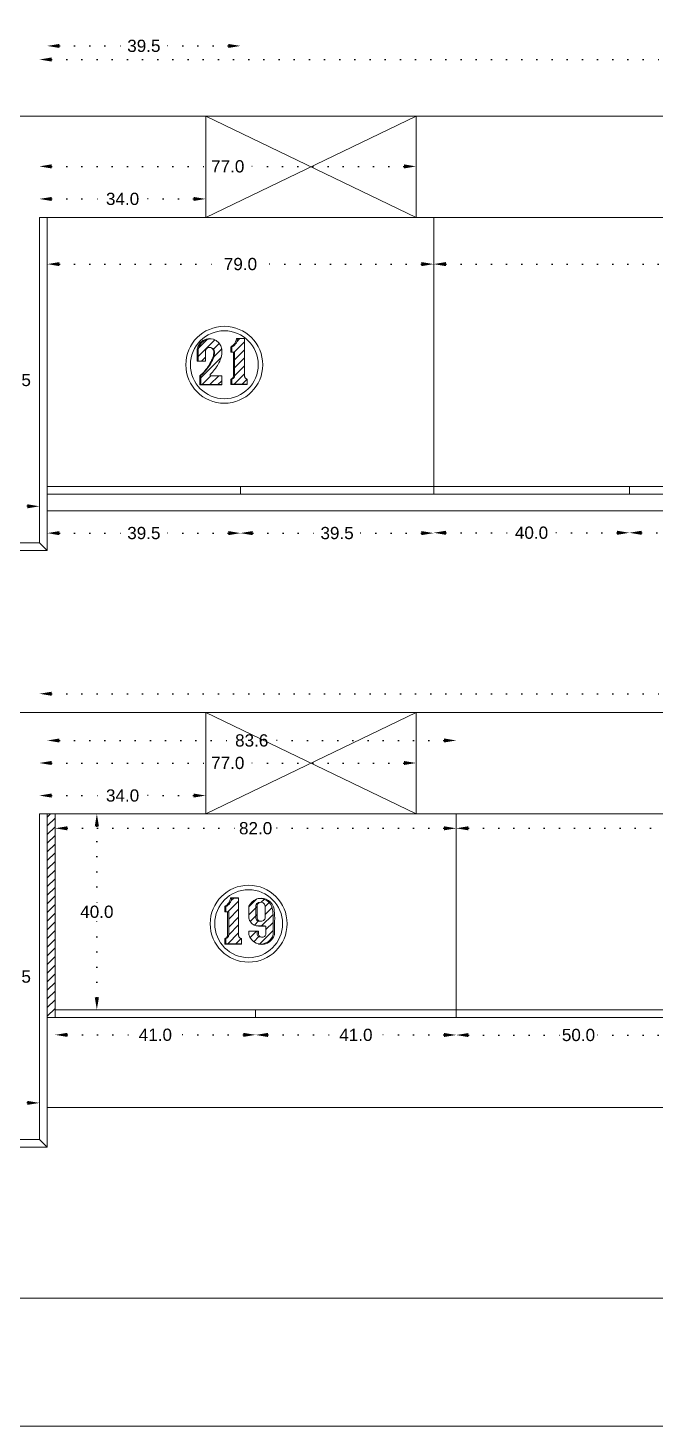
# Model space of a CAD drawing. Header units: inches. Extents: x 104 to 9740, y 936 to 6735.
# Drawn here: x 5813.1 to 5941.3, y 1993.8 to 2279.5 of the extents above; entities that cross this region are included whole.
import ezdxf

# ---------------------------------------------------------------- set-up
doc = ezdxf.new("R2010")
doc.units = ezdxf.units.IN
doc.header["$MEASUREMENT"] = 0
doc.linetypes.add('ACAD_ISO07W100', pattern=[3, 0, -3])
doc.styles.get("Standard").update_dxf_attribs({"font": 'arial.ttf'})
doc.dimstyles.new('Copy of Standard', dxfattribs={"dimtxt": 2.5, "dimasz": 2.5, "dimexe": 0.18, "dimexo": 0.0625, "dimgap": 0.09, "dimtad": 0, "dimtih": 1, "dimtoh": 1, "dimdec": 1, "dimzin": 0, "dimdsep": 46, "dimtxsty": 'Standard', "dimcen": 0.09, "dimse1": 1, "dimse2": 1, "dimadec": 0, "dimazin": 0, "dimtfac": 1, "dimtdec": 1, "dimtix": 1, "dimtofl": 0, "dimtmove": 0, "dimatfit": 3, "dimfxl": 1, "dimtolj": 1, "dimtzin": 0, "dimarcsym": 0})
pattern_1 = [(45, (5163.2558, 2667.8275), (-0.8148213, 0.8148213), [])]
pattern_2 = [(45, (5193.8165, 2783.7277), (-0.8148213, 0.8148213), [])]

# ---------------------------------------------------------------- blocks, each defined once
blk = doc.blocks.new('*D514')
at = {"color": 0, "linetype": 'ACAD_ISO07W100', "lineweight": -2, "transparency": 16777216}
for p, q in [((5817.98, 2143.43), (5945.05, 2143.43)), ((6080.78, 2143.43), (5953.71, 2143.43))]:
    blk.add_line(p, q, dxfattribs=at)
at = {"color": 0, "transparency": 16777216}
for points in [[(5817.98, 2143.85), (5817.98, 2143.02), (5815.48, 2143.43)], [(6080.78, 2143.85), (6080.78, 2143.02), (6083.28, 2143.43)]]:
    blk.add_solid(points, dxfattribs=at)
at = {"layer": 'Defpoints', "color": 0, "transparency": 16777216}
for p in [(5815.48, 2143.43), (5815.48, 2118.87), (6083.28, 2118.87)]:
    blk.add_point(p, dxfattribs=at)
at = {"color": 0, "lineweight": 20, "transparency": 16777216, "insert": (5949.38, 2143.43), "char_height": 2.5, "attachment_point": 5}
blk.add_mtext('\\A1;267.8', dxfattribs=at)
blk = doc.blocks.new('*D515')
at = {"color": 0, "linetype": 'ACAD_ISO07W100', "lineweight": -2, "transparency": 16777216}
for p, q in [((5810.34, 2116.37), (5810.34, 2086.98)), ((5810.34, 2054.87), (5810.34, 2084.25))]:
    blk.add_line(p, q, dxfattribs=at)
at = {"color": 0, "transparency": 16777216}
for points in [[(5809.93, 2116.37), (5810.76, 2116.37), (5810.34, 2118.87)], [(5809.93, 2054.87), (5810.76, 2054.87), (5810.34, 2052.37)]]:
    blk.add_solid(points, dxfattribs=at)
at = {"layer": 'Defpoints', "color": 0, "transparency": 16777216}
for p in [(5815.48, 2118.87), (5810.34, 2052.37), (5815.48, 2052.37)]:
    blk.add_point(p, dxfattribs=at)
at = {"color": 0, "lineweight": 20, "transparency": 16777216, "insert": (5810.34, 2085.62), "char_height": 2.5, "attachment_point": 5}
blk.add_mtext('\\A1;66.5', dxfattribs=at)
blk = doc.blocks.new('*D516')
at = {"color": 0, "linetype": 'ACAD_ISO07W100', "lineweight": -2, "transparency": 16777216}
for p, q in [((5802.58, 2059.82), (5804.57, 2059.82)), ((5812.98, 2059.82), (5811, 2059.82))]:
    blk.add_line(p, q, dxfattribs=at)
at = {"color": 0, "transparency": 16777216}
for points in [[(5802.58, 2060.24), (5802.58, 2059.41), (5800.08, 2059.82)], [(5812.98, 2060.24), (5812.98, 2059.41), (5815.48, 2059.82)]]:
    blk.add_solid(points, dxfattribs=at)
at = {"layer": 'Defpoints', "color": 0, "transparency": 16777216}
for p in [(5800.08, 2059.82), (5800.08, 2052.37), (5815.48, 2052.37)]:
    blk.add_point(p, dxfattribs=at)
at = {"color": 0, "lineweight": 20, "transparency": 16777216, "insert": (5807.78, 2059.82), "char_height": 2.5, "attachment_point": 5}
blk.add_mtext('\\A1;15.4', dxfattribs=at)
blk = doc.blocks.new('*D520')
at = {"color": 0, "linetype": 'ACAD_ISO07W100', "lineweight": -2, "transparency": 16777216}
for p, q in [((5817.98, 2122.63), (5829.15, 2122.63)), ((5846.98, 2122.63), (5835.81, 2122.63))]:
    blk.add_line(p, q, dxfattribs=at)
at = {"color": 0, "transparency": 16777216}
for points in [[(5817.98, 2123.05), (5817.98, 2122.21), (5815.48, 2122.63)], [(5846.98, 2123.05), (5846.98, 2122.21), (5849.48, 2122.63)]]:
    blk.add_solid(points, dxfattribs=at)
at = {"layer": 'Defpoints', "color": 0, "transparency": 16777216}
for p in [(5849.48, 2122.63), (5815.48, 2118.87), (5849.48, 2118.87)]:
    blk.add_point(p, dxfattribs=at)
at = {"color": 0, "lineweight": 20, "transparency": 16777216, "insert": (5832.48, 2122.63), "char_height": 2.5, "attachment_point": 5}
blk.add_mtext('\\A1;34.0', dxfattribs=at)
blk = doc.blocks.new('*D521')
at = {"color": 0, "linetype": 'ACAD_ISO07W100', "lineweight": -2, "transparency": 16777216}
for p, q in [((5817.98, 2129.28), (5850.66, 2129.28)), ((5889.98, 2129.28), (5857.3, 2129.28))]:
    blk.add_line(p, q, dxfattribs=at)
at = {"color": 0, "transparency": 16777216}
for points in [[(5817.98, 2129.7), (5817.98, 2128.87), (5815.48, 2129.28)], [(5889.98, 2129.7), (5889.98, 2128.87), (5892.48, 2129.28)]]:
    blk.add_solid(points, dxfattribs=at)
at = {"layer": 'Defpoints', "color": 0, "transparency": 16777216}
for p in [(5892.48, 2129.28), (5815.48, 2118.87), (5892.48, 2118.87)]:
    blk.add_point(p, dxfattribs=at)
at = {"color": 0, "lineweight": 20, "transparency": 16777216, "insert": (5853.98, 2129.28), "char_height": 2.5, "attachment_point": 5}
blk.add_mtext('\\A1;77.0', dxfattribs=at)
blk = doc.blocks.new('*D526')
at = {"color": 0, "linetype": 'ACAD_ISO07W100', "lineweight": -2, "transparency": 16777216}
for p, q in [((5827.22, 2116.37), (5827.22, 2100.23)), ((5827.22, 2081.37), (5827.22, 2097.5))]:
    blk.add_line(p, q, dxfattribs=at)
at = {"color": 0, "transparency": 16777216}
for points in [[(5826.8, 2116.37), (5827.64, 2116.37), (5827.22, 2118.87)], [(5826.8, 2081.37), (5827.64, 2081.37), (5827.22, 2078.87)]]:
    blk.add_solid(points, dxfattribs=at)
at = {"layer": 'Defpoints', "color": 0, "transparency": 16777216}
for p in [(5900.68, 2118.87), (5827.22, 2078.87), (5900.68, 2078.87)]:
    blk.add_point(p, dxfattribs=at)
at = {"color": 0, "lineweight": 20, "transparency": 16777216, "insert": (5827.22, 2098.87), "char_height": 2.5, "attachment_point": 5}
blk.add_mtext('\\A1;40.0', dxfattribs=at)
blk = doc.blocks.new('*D528')
at = {"color": 0, "linetype": 'ACAD_ISO07W100', "lineweight": -2, "transparency": 16777216}
for p, q in [((5903.18, 2115.94), (5946.49, 2115.94)), ((5998.18, 2115.94), (5954.87, 2115.94))]:
    blk.add_line(p, q, dxfattribs=at)
at = {"color": 0, "transparency": 16777216}
for points in [[(5903.18, 2116.35), (5903.18, 2115.52), (5900.68, 2115.94)], [(5998.18, 2116.35), (5998.18, 2115.52), (6000.68, 2115.94)]]:
    blk.add_solid(points, dxfattribs=at)
at = {"layer": 'Defpoints', "color": 0, "transparency": 16777216}
for p in [(6000.68, 2115.94), (5900.68, 2077.27), (6000.68, 2077.27)]:
    blk.add_point(p, dxfattribs=at)
at = {"color": 0, "lineweight": 20, "transparency": 16777216, "insert": (5950.68, 2115.94), "char_height": 2.5, "attachment_point": 5}
blk.add_mtext('\\A1;100.0', dxfattribs=at)
blk = doc.blocks.new('*D529')
at = {"color": 0, "linetype": 'ACAD_ISO07W100', "lineweight": -2, "transparency": 16777216}
for p, q in [((5819.58, 2133.88), (5855.54, 2133.88)), ((5898.18, 2133.88), (5862.22, 2133.88))]:
    blk.add_line(p, q, dxfattribs=at)
at = {"color": 0, "transparency": 16777216}
for points in [[(5819.58, 2134.3), (5819.58, 2133.47), (5817.08, 2133.88)], [(5898.18, 2134.3), (5898.18, 2133.47), (5900.68, 2133.88)]]:
    blk.add_solid(points, dxfattribs=at)
at = {"layer": 'Defpoints', "color": 0, "transparency": 16777216}
for p in [(5900.68, 2133.88), (5817.08, 2118.87), (5900.68, 2077.27)]:
    blk.add_point(p, dxfattribs=at)
at = {"color": 0, "lineweight": 20, "transparency": 16777216, "insert": (5858.88, 2133.88), "char_height": 2.5, "attachment_point": 5}
blk.add_mtext('\\A1;83.6', dxfattribs=at)
blk = doc.blocks.new('*D530')
at = {"color": 0, "linetype": 'ACAD_ISO07W100', "lineweight": -2, "transparency": 16777216}
for p, q in [((5821.18, 2115.94), (5856.35, 2115.94)), ((5898.18, 2115.94), (5863.02, 2115.94))]:
    blk.add_line(p, q, dxfattribs=at)
at = {"color": 0, "transparency": 16777216}
for points in [[(5821.18, 2116.35), (5821.18, 2115.52), (5818.68, 2115.94)], [(5898.18, 2116.35), (5898.18, 2115.52), (5900.68, 2115.94)]]:
    blk.add_solid(points, dxfattribs=at)
at = {"layer": 'Defpoints', "color": 0, "transparency": 16777216}
for p in [(5818.68, 2118.87), (5900.68, 2118.87), (5818.68, 2115.94)]:
    blk.add_point(p, dxfattribs=at)
at = {"color": 0, "lineweight": 20, "transparency": 16777216, "insert": (5859.68, 2115.94), "char_height": 2.5, "attachment_point": 5}
blk.add_mtext('\\A1;82.0', dxfattribs=at)
blk = doc.blocks.new('*D496')
at = {"color": 0, "linetype": 'ACAD_ISO07W100', "lineweight": -2, "transparency": 16777216}
for p, q in [((5862.18, 2073.71), (5876.8, 2073.71)), ((5898.18, 2073.71), (5883.56, 2073.71))]:
    blk.add_line(p, q, dxfattribs=at)
at = {"color": 0, "transparency": 16777216}
for points in [[(5862.18, 2074.12), (5862.18, 2073.29), (5859.68, 2073.71)], [(5898.18, 2074.12), (5898.18, 2073.29), (5900.68, 2073.71)]]:
    blk.add_solid(points, dxfattribs=at)
at = {"layer": 'Defpoints', "color": 0, "transparency": 16777216}
for p in [(5859.68, 2077.27), (5900.68, 2077.27), (5859.68, 2073.71)]:
    blk.add_point(p, dxfattribs=at)
at = {"color": 0, "lineweight": 20, "transparency": 16777216, "insert": (5880.18, 2073.71), "char_height": 2.5, "attachment_point": 5}
blk.add_mtext('\\A1;41.0', dxfattribs=at)
blk = doc.blocks.new('*D497')
at = {"color": 0, "linetype": 'ACAD_ISO07W100', "lineweight": -2, "transparency": 16777216}
for p, q in [((5821.18, 2073.73), (5835.8, 2073.73)), ((5857.18, 2073.73), (5842.56, 2073.73))]:
    blk.add_line(p, q, dxfattribs=at)
at = {"color": 0, "transparency": 16777216}
for points in [[(5821.18, 2074.14), (5821.18, 2073.31), (5818.68, 2073.73)], [(5857.18, 2074.14), (5857.18, 2073.31), (5859.68, 2073.73)]]:
    blk.add_solid(points, dxfattribs=at)
at = {"layer": 'Defpoints', "color": 0, "transparency": 16777216}
for p in [(5818.68, 2077.27), (5859.68, 2077.27), (5818.68, 2073.73)]:
    blk.add_point(p, dxfattribs=at)
at = {"color": 0, "lineweight": 20, "transparency": 16777216, "insert": (5839.18, 2073.73), "char_height": 2.5, "attachment_point": 5}
blk.add_mtext('\\A1;41.0', dxfattribs=at)
blk = doc.blocks.new('*D534')
at = {"color": 0, "linetype": 'ACAD_ISO07W100', "lineweight": -2, "transparency": 16777216}
for p, q in [((5903.18, 2073.69), (5922.35, 2073.69)), ((5948.18, 2073.69), (5929.01, 2073.69))]:
    blk.add_line(p, q, dxfattribs=at)
at = {"color": 0, "transparency": 16777216}
for points in [[(5903.18, 2074.1), (5903.18, 2073.27), (5900.68, 2073.69)], [(5948.18, 2074.1), (5948.18, 2073.27), (5950.68, 2073.69)]]:
    blk.add_solid(points, dxfattribs=at)
at = {"layer": 'Defpoints', "color": 0, "transparency": 16777216}
for p in [(5900.68, 2077.27), (5950.68, 2077.27), (5900.68, 2073.69)]:
    blk.add_point(p, dxfattribs=at)
at = {"color": 0, "lineweight": 20, "transparency": 16777216, "insert": (5925.68, 2073.69), "char_height": 2.5, "attachment_point": 5}
blk.add_mtext('\\A1;50.0', dxfattribs=at)
blk = doc.blocks.new('*D544')
at = {"color": 0, "linetype": 'ACAD_ISO07W100', "lineweight": -2, "transparency": 16777216}
for p, q in [((5817.98, 2273.04), (5945.05, 2273.04)), ((6080.78, 2273.04), (5953.71, 2273.04))]:
    blk.add_line(p, q, dxfattribs=at)
at = {"color": 0, "transparency": 16777216}
for points in [[(5817.98, 2273.46), (5817.98, 2272.62), (5815.48, 2273.04)], [(6080.78, 2273.46), (6080.78, 2272.62), (6083.28, 2273.04)]]:
    blk.add_solid(points, dxfattribs=at)
at = {"layer": 'Defpoints', "color": 0, "transparency": 16777216}
for p in [(5815.48, 2273.04), (5815.48, 2240.79), (6083.28, 2240.79)]:
    blk.add_point(p, dxfattribs=at)
at = {"color": 0, "lineweight": 20, "transparency": 16777216, "insert": (5949.38, 2273.04), "char_height": 2.5, "attachment_point": 5}
blk.add_mtext('\\A1;267.8', dxfattribs=at)
blk = doc.blocks.new('*D545')
at = {"color": 0, "linetype": 'ACAD_ISO07W100', "lineweight": -2, "transparency": 16777216}
for p, q in [((5810.34, 2238.29), (5810.34, 2208.9)), ((5810.34, 2176.79), (5810.34, 2206.17))]:
    blk.add_line(p, q, dxfattribs=at)
at = {"color": 0, "transparency": 16777216}
for points in [[(5809.93, 2238.29), (5810.76, 2238.29), (5810.34, 2240.79)], [(5809.93, 2176.79), (5810.76, 2176.79), (5810.34, 2174.29)]]:
    blk.add_solid(points, dxfattribs=at)
at = {"layer": 'Defpoints', "color": 0, "transparency": 16777216}
for p in [(5815.48, 2240.79), (5810.34, 2174.29), (5815.48, 2174.29)]:
    blk.add_point(p, dxfattribs=at)
at = {"color": 0, "lineweight": 20, "transparency": 16777216, "insert": (5810.34, 2207.54), "char_height": 2.5, "attachment_point": 5}
blk.add_mtext('\\A1;66.5', dxfattribs=at)
blk = doc.blocks.new('*D546')
at = {"color": 0, "linetype": 'ACAD_ISO07W100', "lineweight": -2, "transparency": 16777216}
for p, q in [((5802.58, 2181.74), (5804.57, 2181.74)), ((5812.98, 2181.74), (5811, 2181.74))]:
    blk.add_line(p, q, dxfattribs=at)
at = {"color": 0, "transparency": 16777216}
for points in [[(5802.58, 2182.16), (5802.58, 2181.32), (5800.08, 2181.74)], [(5812.98, 2182.16), (5812.98, 2181.32), (5815.48, 2181.74)]]:
    blk.add_solid(points, dxfattribs=at)
at = {"layer": 'Defpoints', "color": 0, "transparency": 16777216}
for p in [(5800.08, 2181.74), (5800.08, 2174.29), (5815.48, 2174.29)]:
    blk.add_point(p, dxfattribs=at)
at = {"color": 0, "lineweight": 20, "transparency": 16777216, "insert": (5807.78, 2181.74), "char_height": 2.5, "attachment_point": 5}
blk.add_mtext('\\A1;15.4', dxfattribs=at)
blk = doc.blocks.new('*D550')
at = {"color": 0, "linetype": 'ACAD_ISO07W100', "lineweight": -2, "transparency": 16777216}
for p, q in [((5817.98, 2244.55), (5829.15, 2244.55)), ((5846.98, 2244.55), (5835.81, 2244.55))]:
    blk.add_line(p, q, dxfattribs=at)
at = {"color": 0, "transparency": 16777216}
for points in [[(5817.98, 2244.96), (5817.98, 2244.13), (5815.48, 2244.55)], [(5846.98, 2244.96), (5846.98, 2244.13), (5849.48, 2244.55)]]:
    blk.add_solid(points, dxfattribs=at)
at = {"layer": 'Defpoints', "color": 0, "transparency": 16777216}
for p in [(5849.48, 2244.55), (5815.48, 2240.79), (5849.48, 2240.79)]:
    blk.add_point(p, dxfattribs=at)
at = {"color": 0, "lineweight": 20, "transparency": 16777216, "insert": (5832.48, 2244.55), "char_height": 2.5, "attachment_point": 5}
blk.add_mtext('\\A1;34.0', dxfattribs=at)
blk = doc.blocks.new('*D551')
at = {"color": 0, "linetype": 'ACAD_ISO07W100', "lineweight": -2, "transparency": 16777216}
for p, q in [((5817.98, 2251.2), (5850.66, 2251.2)), ((5889.98, 2251.2), (5857.3, 2251.2))]:
    blk.add_line(p, q, dxfattribs=at)
at = {"color": 0, "transparency": 16777216}
for points in [[(5817.98, 2251.62), (5817.98, 2250.78), (5815.48, 2251.2)], [(5889.98, 2251.62), (5889.98, 2250.78), (5892.48, 2251.2)]]:
    blk.add_solid(points, dxfattribs=at)
at = {"layer": 'Defpoints', "color": 0, "transparency": 16777216}
for p in [(5892.48, 2251.2), (5815.48, 2240.79), (5892.48, 2240.79)]:
    blk.add_point(p, dxfattribs=at)
at = {"color": 0, "lineweight": 20, "transparency": 16777216, "insert": (5853.98, 2251.2), "char_height": 2.5, "attachment_point": 5}
blk.add_mtext('\\A1;77.0', dxfattribs=at)
blk = doc.blocks.new('*D555')
at = {"color": 0, "linetype": 'ACAD_ISO07W100', "lineweight": -2, "transparency": 16777216}
for p, q in [((5859.08, 2176.26), (5872.99, 2176.26)), ((5893.58, 2176.26), (5879.68, 2176.26))]:
    blk.add_line(p, q, dxfattribs=at)
at = {"color": 0, "transparency": 16777216}
for points in [[(5859.08, 2176.68), (5859.08, 2175.84), (5856.58, 2176.26)], [(5893.58, 2176.68), (5893.58, 2175.84), (5896.08, 2176.26)]]:
    blk.add_solid(points, dxfattribs=at)
at = {"layer": 'Defpoints', "color": 0, "transparency": 16777216}
for p in [(5856.58, 2184.19), (5896.08, 2184.19), (5896.08, 2176.26)]:
    blk.add_point(p, dxfattribs=at)
at = {"color": 0, "lineweight": 20, "transparency": 16777216, "insert": (5876.33, 2176.26), "char_height": 2.5, "attachment_point": 5}
blk.add_mtext('\\A1;39.5', dxfattribs=at)
blk = doc.blocks.new('*D556')
at = {"color": 0, "linetype": 'ACAD_ISO07W100', "lineweight": -2, "transparency": 16777216}
for p, q in [((5819.58, 2176.26), (5833.49, 2176.26)), ((5854.08, 2176.26), (5840.18, 2176.26))]:
    blk.add_line(p, q, dxfattribs=at)
at = {"color": 0, "transparency": 16777216}
for points in [[(5819.58, 2176.68), (5819.58, 2175.84), (5817.08, 2176.26)], [(5854.08, 2176.68), (5854.08, 2175.84), (5856.58, 2176.26)]]:
    blk.add_solid(points, dxfattribs=at)
at = {"layer": 'Defpoints', "color": 0, "transparency": 16777216}
for p in [(5856.58, 2184.19), (5856.58, 2176.26), (5817.08, 2172.69)]:
    blk.add_point(p, dxfattribs=at)
at = {"color": 0, "lineweight": 20, "transparency": 16777216, "insert": (5836.83, 2176.26), "char_height": 2.5, "attachment_point": 5}
blk.add_mtext('\\A1;39.5', dxfattribs=at)
blk = doc.blocks.new('*D557')
at = {"color": 0, "linetype": 'ACAD_ISO07W100', "lineweight": -2, "transparency": 16777216}
for p, q in [((5898.58, 2231.23), (5951.89, 2231.23)), ((6013.58, 2231.23), (5960.27, 2231.23))]:
    blk.add_line(p, q, dxfattribs=at)
at = {"color": 0, "transparency": 16777216}
for points in [[(5898.58, 2231.65), (5898.58, 2230.82), (5896.08, 2231.23)], [(6013.58, 2231.65), (6013.58, 2230.82), (6016.08, 2231.23)]]:
    blk.add_solid(points, dxfattribs=at)
at = {"layer": 'Defpoints', "color": 0, "transparency": 16777216}
for p in [(5896.08, 2240.79), (6016.08, 2240.79), (6016.08, 2231.23)]:
    blk.add_point(p, dxfattribs=at)
at = {"color": 0, "lineweight": 20, "transparency": 16777216, "insert": (5956.08, 2231.23), "char_height": 2.5, "attachment_point": 5}
blk.add_mtext('\\A1;120.0', dxfattribs=at)
blk = doc.blocks.new('*D558')
at = {"color": 0, "linetype": 'ACAD_ISO07W100', "lineweight": -2, "transparency": 16777216}
for p, q in [((5819.58, 2231.23), (5853.26, 2231.23)), ((5893.58, 2231.23), (5859.9, 2231.23))]:
    blk.add_line(p, q, dxfattribs=at)
at = {"color": 0, "transparency": 16777216}
for points in [[(5819.58, 2231.65), (5819.58, 2230.82), (5817.08, 2231.23)], [(5893.58, 2231.65), (5893.58, 2230.82), (5896.08, 2231.23)]]:
    blk.add_solid(points, dxfattribs=at)
at = {"layer": 'Defpoints', "color": 0, "transparency": 16777216}
for p in [(5817.08, 2240.79), (5896.08, 2240.79), (5896.08, 2231.23)]:
    blk.add_point(p, dxfattribs=at)
at = {"color": 0, "lineweight": 20, "transparency": 16777216, "insert": (5856.58, 2231.23), "char_height": 2.5, "attachment_point": 5}
blk.add_mtext('\\A1;79.0', dxfattribs=at)
blk = doc.blocks.new('*D500')
at = {"color": 0, "linetype": 'ACAD_ISO07W100', "lineweight": -2, "transparency": 16777216}
for p, q in [((5938.58, 2176.33), (5952.7, 2176.33)), ((5973.58, 2176.33), (5959.46, 2176.33))]:
    blk.add_line(p, q, dxfattribs=at)
at = {"color": 0, "transparency": 16777216}
for points in [[(5938.58, 2176.74), (5938.58, 2175.91), (5936.08, 2176.33)], [(5973.58, 2176.74), (5973.58, 2175.91), (5976.08, 2176.33)]]:
    blk.add_solid(points, dxfattribs=at)
at = {"layer": 'Defpoints', "color": 0, "transparency": 16777216}
for p in [(5936.08, 2184.19), (5976.08, 2184.19), (5936.08, 2176.33)]:
    blk.add_point(p, dxfattribs=at)
at = {"color": 0, "lineweight": 20, "transparency": 16777216, "insert": (5956.08, 2176.33), "char_height": 2.5, "attachment_point": 5}
blk.add_mtext('\\A1;40.0', dxfattribs=at)
blk = doc.blocks.new('*D501')
at = {"color": 0, "linetype": 'ACAD_ISO07W100', "lineweight": -2, "transparency": 16777216}
for p, q in [((5898.58, 2176.33), (5912.7, 2176.33)), ((5933.58, 2176.33), (5919.46, 2176.33))]:
    blk.add_line(p, q, dxfattribs=at)
at = {"color": 0, "transparency": 16777216}
for points in [[(5898.58, 2176.74), (5898.58, 2175.91), (5896.08, 2176.33)], [(5933.58, 2176.74), (5933.58, 2175.91), (5936.08, 2176.33)]]:
    blk.add_solid(points, dxfattribs=at)
at = {"layer": 'Defpoints', "color": 0, "transparency": 16777216}
for p in [(5896.08, 2184.19), (5936.08, 2184.19), (5896.08, 2176.33)]:
    blk.add_point(p, dxfattribs=at)
at = {"color": 0, "lineweight": 20, "transparency": 16777216, "insert": (5916.08, 2176.33), "char_height": 2.5, "attachment_point": 5}
blk.add_mtext('\\A1;40.0', dxfattribs=at)
blk = doc.blocks.new('*D512')
at = {"color": 0, "linetype": 'ACAD_ISO07W100', "lineweight": -2, "transparency": 16777216}
for p, q in [((5819.58, 2275.82), (5833.49, 2275.82)), ((5854.08, 2275.82), (5840.18, 2275.82))]:
    blk.add_line(p, q, dxfattribs=at)
at = {"color": 0, "transparency": 16777216}
for points in [[(5819.58, 2276.23), (5819.58, 2275.4), (5817.08, 2275.82)], [(5854.08, 2276.23), (5854.08, 2275.4), (5856.58, 2275.82)]]:
    blk.add_solid(points, dxfattribs=at)
at = {"layer": 'Defpoints', "color": 0, "transparency": 16777216}
for p in [(5856.58, 2369.9), (5817.08, 2284.3), (5817.08, 2275.82)]:
    blk.add_point(p, dxfattribs=at)
at = {"color": 0, "lineweight": 20, "transparency": 16777216, "insert": (5836.83, 2275.82), "char_height": 2.5, "attachment_point": 5}
blk.add_mtext('\\A1;39.5', dxfattribs=at)

msp = doc.modelspace()

# ---------------------------------------------------------------- hatches: boundary and pattern name
at = {"lineweight": 20}
h = msp.add_hatch(dxfattribs=at)
h.set_pattern_fill('ANSI31', color=256, scale=9.218651)
h.set_pattern_definition(pattern_2)
h.paths.add_polyline_path([(5852.76, 2208.41), (5850.4, 2208.41), (5850.4, 2208.69), (5850.64, 2208.92), (5850.87, 2209.16), (5851.09, 2209.41), (5851.3, 2209.67), (5851.5, 2209.93), (5851.69, 2210.21), (5851.87, 2210.49), (5852.04, 2210.78), (5852.19, 2211.07), (5852.33, 2211.37), (5852.46, 2211.68), (5852.5, 2211.8), (5852.58, 2211.99), (5852.64, 2212.19), (5852.69, 2212.39), (5852.73, 2212.59), (5852.76, 2212.79), (5852.78, 2213), (5852.79, 2213.2), (5852.79, 2213.41), (5852.78, 2213.61), (5852.76, 2213.82), (5852.56, 2214.51), (5852.17, 2215.13), (5851.63, 2215.6), (5851.04, 2215.87), (5850.42, 2215.96), (5849.71, 2215.86), (5849.06, 2215.56), (5848.52, 2215.09), (5848.14, 2214.48), (5847.94, 2213.8), (5847.95, 2213.08), (5847.95, 2211.43), (5849.42, 2211.43), (5849.42, 2213.6), (5849.56, 2213.86), (5849.75, 2214.04), (5849.99, 2214.16), (5850.26, 2214.21), (5850.42, 2214.18), (5850.52, 2214.16), (5850.52, 2214.16), (5850.68, 2214.14), (5850.92, 2214.02), (5851.11, 2213.83), (5851.23, 2213.6), (5851.28, 2213.34), (5851.28, 2213.17), (5851.27, 2213.01), (5851.25, 2212.84), (5851.23, 2212.67), (5851.2, 2212.51), (5851.16, 2212.35), (5851.11, 2212.19), (5851.06, 2212.03), (5850.99, 2211.87), (5850.92, 2211.72), (5850.84, 2211.55), (5850.68, 2211.23), (5850.51, 2210.91), (5850.33, 2210.61), (5850.13, 2210.31), (5849.92, 2210.02), (5849.7, 2209.73), (5849.48, 2209.46), (5849.24, 2209.19), (5848.99, 2208.93), (5848.73, 2208.68), (5848.47, 2208.44), (5848.47, 2206.62), (5852.76, 2206.62)])
h = msp.add_hatch(dxfattribs=at)
h.set_pattern_fill('ANSI31', color=256, scale=9.218651)
h.set_pattern_definition(pattern_2)
h.paths.add_polyline_path([(5857.83, 2207.77), (5857.76, 2207.8), (5857.7, 2207.84), (5857.64, 2207.89), (5857.58, 2207.95), (5857.54, 2208.01), (5857.5, 2208.07), (5857.47, 2208.14), (5857.44, 2208.22), (5857.43, 2208.29), (5857.43, 2208.37), (5857.43, 2216.01), (5855.99, 2216.01), (5855.97, 2215.83), (5855.93, 2215.66), (5855.88, 2215.48), (5855.82, 2215.32), (5855.74, 2215.16), (5855.64, 2215), (5855.53, 2214.86), (5855.41, 2214.73), (5855.28, 2214.6), (5855.14, 2214.49), (5854.99, 2214.39), (5854.84, 2214.3), (5854.84, 2213.22), (5855.15, 2213.22), (5855.38, 2213.21), (5855.38, 2208.4), (5855.37, 2208.33), (5855.36, 2208.25), (5855.33, 2208.18), (5855.3, 2208.12), (5855.26, 2208.05), (5855.21, 2207.99), (5855.16, 2207.94), (5855.1, 2207.89), (5855.04, 2207.85), (5854.98, 2207.81), (5854.91, 2207.79), (5854.84, 2207.77), (5854.84, 2206.67), (5857.98, 2206.67), (5857.98, 2207.73), (5857.91, 2207.74)])
h = msp.add_hatch(dxfattribs=at)
h.set_pattern_fill('ANSI31', color=256, scale=10, angle=180)
h.set_pattern_definition([(225, (7712.1497, 3097.5489), (0.8838835, -0.8838835), [])])
h.paths.add_polyline_path([(5817.08, 2077.27), (5818.68, 2077.27), (5818.68, 2118.87), (5817.08, 2118.87)])
h = msp.add_hatch(dxfattribs=at)
h.set_pattern_fill('ANSI31', color=256, scale=9.218651)
h.set_pattern_definition(pattern_1)
h.paths.add_polyline_path([(5856.62, 2093.44), (5856.55, 2093.47), (5856.48, 2093.52), (5856.42, 2093.56), (5856.37, 2093.62), (5856.32, 2093.68), (5856.28, 2093.75), (5856.25, 2093.82), (5856.23, 2093.89), (5856.21, 2093.97), (5856.21, 2094.04), (5856.21, 2101.68), (5854.78, 2101.68), (5854.75, 2101.51), (5854.72, 2101.33), (5854.67, 2101.16), (5854.6, 2100.99), (5854.52, 2100.83), (5854.42, 2100.68), (5854.32, 2100.53), (5854.2, 2100.4), (5854.07, 2100.27), (5853.93, 2100.16), (5853.78, 2100.06), (5853.62, 2099.98), (5853.62, 2098.89), (5853.93, 2098.89), (5854.17, 2098.88), (5854.17, 2094.07), (5854.16, 2094), (5854.14, 2093.93), (5854.12, 2093.86), (5854.08, 2093.79), (5854.04, 2093.73), (5854, 2093.67), (5853.95, 2093.61), (5853.89, 2093.56), (5853.83, 2093.52), (5853.76, 2093.49), (5853.69, 2093.46), (5853.62, 2093.44), (5853.62, 2092.34), (5856.76, 2092.34), (5856.76, 2093.4), (5856.69, 2093.42)])
h = msp.add_hatch(dxfattribs=at)
h.set_pattern_fill('ANSI31', color=256, scale=9.218651)
h.set_pattern_definition(pattern_1)
h.paths.add_polyline_path([(5863.24, 2096.94), (5863.25, 2097.07), (5863.26, 2097.37), (5863.26, 2097.68), (5863.26, 2097.98), (5863.24, 2098.29), (5863.22, 2098.65), (5863.18, 2098.98), (5863.13, 2099.31), (5863.06, 2099.64), (5862.97, 2099.97), (5862.73, 2100.43), (5862.39, 2100.83), (5861.99, 2101.17), (5861.52, 2101.41), (5861.02, 2101.57), (5860.5, 2101.62), (5860.19, 2101.59), (5859.76, 2101.46), (5859.29, 2101.21), (5858.88, 2100.87), (5858.54, 2100.46), (5858.29, 2100), (5858.29, 2097.56), (5858.35, 2097.34), (5858.44, 2097.13), (5858.55, 2096.93), (5858.68, 2096.74), (5858.83, 2096.57), (5859, 2096.42), (5859.18, 2096.28), (5859.38, 2096.17), (5859.59, 2096.09), (5859.81, 2096.02), (5860.03, 2095.98), (5860.07, 2095.98), (5861.49, 2095.98), (5861.79, 2095.97), (5861.79, 2094.24), (5861.72, 2094.08), (5861.62, 2093.95), (5861.5, 2093.83), (5861.35, 2093.75), (5861.19, 2093.7), (5861.02, 2093.68), (5860.86, 2093.7), (5860.57, 2093.73), (5860.41, 2093.78), (5860.26, 2093.87), (5860.14, 2093.98), (5860.04, 2094.11), (5859.98, 2094.26), (5859.98, 2094.93), (5858.29, 2094.93), (5858.29, 2094.24), (5858.51, 2093.68), (5858.84, 2093.19), (5859.27, 2092.78), (5859.78, 2092.48), (5860.27, 2092.31), (5860.64, 2092.27), (5861.22, 2092.33), (5861.77, 2092.52), (5862.28, 2092.83), (5862.7, 2093.23), (5863.03, 2093.72), (5863.24, 2094.26)])
h.paths.add_polyline_path([(5861.44, 2097.24), (5861.3, 2097.11), (5861.15, 2097.02), (5860.97, 2096.96), (5860.79, 2096.94), (5860.61, 2096.96), (5860.43, 2097.02), (5860.28, 2097.11), (5860.14, 2097.24), (5860.04, 2097.39), (5859.97, 2097.56), (5859.97, 2100), (5860, 2100.21), (5860.08, 2100.41), (5860.21, 2100.58), (5860.38, 2100.71), (5860.58, 2100.79), (5860.79, 2100.82), (5861, 2100.79), (5861.2, 2100.71), (5861.37, 2100.58), (5861.5, 2100.41), (5861.58, 2100.21), (5861.61, 2100), (5861.61, 2097.56), (5861.54, 2097.39)], flags=16)

# ---------------------------------------------------------------- linework, layer by layer
for p, q in [((5583.58, 2261.49), (6175.78, 2261.49)), ((5849.48, 2240.79), (5849.48, 2261.49)), ((5892.48, 2261.49), (5849.48, 2240.79)), ((5849.48, 2261.49), (5892.48, 2240.79)), ((5892.48, 2240.79), (5892.48, 2261.49)), ((5815.48, 2174.29), (5815.48, 2240.79)), ((5815.48, 2240.79), (6083.28, 2240.79)), ((5815.48, 2240.79), (5849.48, 2240.79)), ((5815.48, 2240.79), (5892.48, 2240.79)), ((5817.08, 2172.69), (5817.08, 2240.79)), ((5896.08, 2240.79), (5896.08, 2184.19)), ((5854.84, 2214.3), (5854.84, 2213.22)), ((5854.84, 2206.67), (5857.98, 2206.67)), ((5896.08, 2185.79), (5817.08, 2185.79)), ((5856.58, 2185.79), (5856.58, 2184.19)), ((5896.08, 2185.79), (6016.08, 2185.79)), ((5936.08, 2185.79), (5936.08, 2184.19)), ((5817.08, 2184.19), (6016.08, 2184.19)), ((5817.08, 2180.79), (6083.28, 2180.79)), ((5800.08, 2174.29), (5815.48, 2174.29)), ((5817.08, 2172.69), (5815.48, 2174.29)), ((5800.08, 2172.69), (5817.08, 2172.69)), ((5583.58, 2139.57), (6175.78, 2139.57)), ((5849.48, 2118.87), (5849.48, 2139.57)), ((5892.48, 2139.57), (5849.48, 2118.87)), ((5849.48, 2139.57), (5892.48, 2118.87)), ((5892.48, 2118.87), (5892.48, 2139.57)), ((5815.48, 2052.37), (5815.48, 2118.87)), ((5815.48, 2118.87), (6083.28, 2118.87)), ((5815.48, 2118.87), (5849.48, 2118.87)), ((5815.48, 2118.87), (5892.48, 2118.87)), ((5817.08, 2050.77), (5817.08, 2118.87)), ((5818.68, 2118.87), (5818.68, 2077.27)), ((5900.68, 2118.87), (5900.68, 2077.27)), ((5853.62, 2099.98), (5853.62, 2098.89)), ((5853.62, 2092.34), (5856.76, 2092.34)), ((5817.08, 2077.27), (6081.68, 2077.27)), ((5818.68, 2078.87), (5900.68, 2078.87)), ((5859.68, 2078.87), (5859.68, 2077.27)), ((5900.68, 2078.87), (6000.68, 2078.87)), ((5817.08, 2058.87), (6081.68, 2058.87)), ((5800.08, 2052.37), (5815.48, 2052.37)), ((5817.08, 2050.77), (5815.48, 2052.37)), ((5800.08, 2050.77), (5817.08, 2050.77))]:
    msp.add_line(p, q, dxfattribs=at)
for points in [[(5489.39, 1993.79), (6337.6, 1993.79), (6337.6, 2593.54), (5489.39, 2593.54)], [(5497.34, 2019.91), (6329.41, 2019.91), (6328.07, 2560.86), (5496, 2560.86)], [(5861.02, 2092.22), (5861.02, 2092.23), (5860.93, 2092.22)]]:
    msp.add_lwpolyline(points, close=True, dxfattribs=at)
for points in [[(5847.76, 2211.43), (5847.76, 2213.09), (5847.75, 2213.82), (5847.95, 2214.51), (5848.34, 2215.13), (5848.88, 2215.6), (5849.54, 2215.9), (5850.26, 2216.01), (5850.97, 2215.9), (5851.04, 2215.87), (5851.63, 2215.6), (5852.17, 2215.13), (5852.56, 2214.51), (5852.76, 2213.82), (5852.78, 2213.61), (5852.79, 2213.41), (5852.79, 2213.2), (5852.78, 2213), (5852.76, 2212.79), (5852.73, 2212.59), (5852.69, 2212.39), (5852.64, 2212.19), (5852.58, 2211.99), (5852.5, 2211.8), (5852.46, 2211.68), (5852.33, 2211.37), (5852.19, 2211.07), (5852.04, 2210.78), (5851.87, 2210.49), (5851.69, 2210.21), (5851.5, 2209.93), (5851.3, 2209.67), (5851.09, 2209.41), (5850.87, 2209.16), (5850.64, 2208.92), (5850.4, 2208.69), (5850.4, 2208.41), (5852.76, 2208.41), (5852.76, 2206.62), (5852.76, 2206.57), (5848.28, 2206.57)], [(5847.76, 2211.43), (5847.95, 2211.43), (5849.42, 2211.43), (5849.42, 2213.55), (5849.44, 2213.62), (5849.56, 2213.86), (5849.75, 2214.04), (5849.99, 2214.16), (5850.26, 2214.21), (5850.42, 2214.18), (5850.52, 2214.16), (5850.52, 2214.16)], [(5847.95, 2211.43), (5847.95, 2213.08), (5847.94, 2213.8), (5848.14, 2214.48), (5848.52, 2215.09), (5849.06, 2215.56), (5849.71, 2215.86), (5850.42, 2215.96), (5851.04, 2215.87)], [(5854.59, 2206.62), (5857.98, 2206.62), (5857.98, 2206.67), (5857.98, 2207.73), (5857.91, 2207.74), (5857.83, 2207.77), (5857.76, 2207.8), (5857.7, 2207.84), (5857.64, 2207.89), (5857.58, 2207.95), (5857.54, 2208.01), (5857.5, 2208.07), (5857.47, 2208.14), (5857.44, 2208.22), (5857.43, 2208.29), (5857.43, 2208.37), (5857.43, 2216.01), (5857.43, 2216.06), (5855.76, 2216.06), (5855.74, 2215.88), (5855.7, 2215.7), (5855.65, 2215.52), (5855.58, 2215.36), (5855.5, 2215.19), (5855.41, 2215.04), (5855.3, 2214.89), (5855.18, 2214.76), (5855.05, 2214.63), (5854.9, 2214.52), (5854.75, 2214.42), (5854.59, 2214.33), (5854.59, 2213.22), (5854.84, 2213.22), (5855.15, 2213.22), (5855.15, 2208.37), (5855.14, 2208.3), (5855.12, 2208.22), (5855.09, 2208.15), (5855.06, 2208.08), (5855.02, 2208.02), (5854.97, 2207.96), (5854.92, 2207.9), (5854.86, 2207.86), (5854.8, 2207.81), (5854.73, 2207.78), (5854.66, 2207.75), (5854.59, 2207.73), (5854.59, 2206.62), (5854.84, 2206.67), (5854.84, 2207.77), (5854.91, 2207.79), (5854.98, 2207.81), (5855.04, 2207.85), (5855.1, 2207.89), (5855.16, 2207.94), (5855.21, 2207.99), (5855.26, 2208.05), (5855.3, 2208.12), (5855.33, 2208.18), (5855.36, 2208.25), (5855.37, 2208.33), (5855.38, 2208.4), (5855.38, 2213.21), (5855.15, 2213.22)], [(5854.59, 2214.33), (5854.84, 2214.3), (5854.99, 2214.39), (5855.14, 2214.49), (5855.28, 2214.6), (5855.41, 2214.73), (5855.53, 2214.86), (5855.64, 2215), (5855.74, 2215.16), (5855.82, 2215.32), (5855.88, 2215.48), (5855.93, 2215.66), (5855.97, 2215.83), (5855.99, 2216.01)], [(5855.76, 2216.06), (5855.99, 2216.01), (5857.43, 2216.01)], [(5850.95, 2213.86), (5851.07, 2213.62), (5851.12, 2213.36), (5851.12, 2213.19), (5851.11, 2213.02), (5851.1, 2212.85), (5851.07, 2212.69), (5851.04, 2212.52), (5851, 2212.36), (5850.95, 2212.19), (5850.9, 2212.03), (5850.83, 2211.88), (5850.76, 2211.72), (5850.68, 2211.55), (5850.52, 2211.23), (5850.35, 2210.91), (5850.16, 2210.6), (5849.96, 2210.3), (5849.75, 2210), (5849.53, 2209.72), (5849.3, 2209.44), (5849.06, 2209.17), (5848.81, 2208.91), (5848.55, 2208.66), (5848.28, 2208.41), (5848.28, 2206.57), (5848.47, 2206.62), (5852.76, 2206.62)], [(5850.95, 2213.86), (5850.76, 2214.04), (5850.52, 2214.16), (5850.68, 2214.14), (5850.92, 2214.02), (5851.11, 2213.83), (5851.23, 2213.6), (5851.28, 2213.34), (5851.28, 2213.17), (5851.27, 2213.01), (5851.25, 2212.84), (5851.23, 2212.67), (5851.2, 2212.51), (5851.16, 2212.35), (5851.11, 2212.19), (5851.06, 2212.03), (5850.99, 2211.87), (5850.92, 2211.72), (5850.84, 2211.55), (5850.68, 2211.23), (5850.51, 2210.91), (5850.33, 2210.61), (5850.13, 2210.31), (5849.92, 2210.02), (5849.7, 2209.73), (5849.48, 2209.46), (5849.24, 2209.19), (5848.99, 2208.93), (5848.73, 2208.68), (5848.47, 2208.44)], [(5848.28, 2208.41), (5848.47, 2208.44), (5848.47, 2206.62)], [(5853.38, 2092.29), (5856.76, 2092.29), (5856.76, 2092.34), (5856.76, 2093.4), (5856.69, 2093.42), (5856.62, 2093.44), (5856.55, 2093.47), (5856.48, 2093.52), (5856.42, 2093.56), (5856.37, 2093.62), (5856.32, 2093.68), (5856.28, 2093.75), (5856.25, 2093.82), (5856.23, 2093.89), (5856.21, 2093.97), (5856.21, 2094.04), (5856.21, 2101.68), (5856.21, 2101.73), (5854.54, 2101.73), (5854.52, 2101.55), (5854.49, 2101.37), (5854.43, 2101.2), (5854.37, 2101.03), (5854.28, 2100.87), (5854.19, 2100.71), (5854.08, 2100.57), (5853.96, 2100.43), (5853.83, 2100.3), (5853.69, 2100.19), (5853.54, 2100.09), (5853.38, 2100.01), (5853.38, 2098.89), (5853.62, 2098.89), (5853.93, 2098.89), (5853.93, 2094.04), (5853.92, 2093.97), (5853.9, 2093.9), (5853.88, 2093.82), (5853.84, 2093.76), (5853.8, 2093.69), (5853.76, 2093.63), (5853.71, 2093.58), (5853.65, 2093.53), (5853.59, 2093.49), (5853.52, 2093.45), (5853.45, 2093.42), (5853.38, 2093.4), (5853.38, 2092.29), (5853.62, 2092.34), (5853.62, 2093.44), (5853.69, 2093.46), (5853.76, 2093.49), (5853.83, 2093.52), (5853.89, 2093.56), (5853.95, 2093.61), (5854, 2093.67), (5854.04, 2093.73), (5854.08, 2093.79), (5854.12, 2093.86), (5854.14, 2093.93), (5854.16, 2094), (5854.17, 2094.07), (5854.17, 2098.88), (5853.93, 2098.89)], [(5853.38, 2100.01), (5853.62, 2099.98), (5853.78, 2100.06), (5853.93, 2100.16), (5854.07, 2100.27), (5854.2, 2100.4), (5854.32, 2100.53), (5854.42, 2100.68), (5854.52, 2100.83), (5854.6, 2100.99), (5854.67, 2101.16), (5854.72, 2101.33), (5854.75, 2101.51), (5854.78, 2101.68)], [(5854.54, 2101.73), (5854.78, 2101.68), (5856.21, 2101.68)], [(5859.76, 2101.46), (5859.29, 2101.21), (5858.88, 2100.87), (5858.54, 2100.46), (5858.29, 2100), (5858.29, 2097.56), (5858.35, 2097.34), (5858.44, 2097.13), (5858.55, 2096.93), (5858.68, 2096.74), (5858.83, 2096.57), (5859, 2096.42), (5859.18, 2096.28), (5859.38, 2096.17), (5859.59, 2096.09), (5859.81, 2096.02), (5860.03, 2095.98), (5860.07, 2095.98), (5860.26, 2095.97), (5861.79, 2095.97)], [(5860.5, 2100.78), (5860.29, 2100.75), (5860.09, 2100.67), (5859.93, 2100.54), (5859.8, 2100.37), (5859.72, 2100.18), (5859.69, 2099.97), (5859.69, 2097.56), (5859.76, 2097.39), (5859.86, 2097.24), (5859.99, 2097.11), (5860.15, 2097.02), (5860.32, 2096.96), (5860.5, 2096.94), (5860.79, 2096.94), (5860.97, 2096.96), (5861.15, 2097.02), (5861.3, 2097.11), (5861.44, 2097.24), (5861.54, 2097.39), (5861.61, 2097.56), (5861.61, 2100)], [(5859.76, 2101.46), (5860.19, 2101.59), (5860.26, 2101.61), (5860.79, 2101.66), (5861.32, 2101.61), (5861.82, 2101.46), (5862.29, 2101.21), (5862.7, 2100.87), (5863.04, 2100.46), (5863.29, 2100), (5863.37, 2099.67), (5863.44, 2099.33), (5863.5, 2099), (5863.54, 2098.66), (5863.56, 2098.3), (5863.57, 2097.99), (5863.58, 2097.68), (5863.58, 2097.38), (5863.57, 2097.07), (5863.56, 2096.94), (5863.56, 2094.24), (5863.35, 2093.68), (5863.01, 2093.19), (5862.59, 2092.78), (5862.08, 2092.48), (5861.52, 2092.29), (5861.02, 2092.23)], [(5861.61, 2100), (5861.58, 2100.21), (5861.5, 2100.41), (5861.37, 2100.58), (5861.2, 2100.71), (5861, 2100.79), (5860.79, 2100.82), (5860.58, 2100.79), (5860.38, 2100.71), (5860.21, 2100.58), (5860.08, 2100.41), (5860, 2100.21), (5859.97, 2100), (5859.97, 2097.56), (5860.04, 2097.39), (5860.14, 2097.24), (5860.28, 2097.11), (5860.43, 2097.02), (5860.61, 2096.96), (5860.79, 2096.94)], [(5860.27, 2092.31), (5860.64, 2092.27), (5861.22, 2092.33), (5861.77, 2092.52), (5862.28, 2092.83), (5862.7, 2093.23), (5863.03, 2093.72), (5863.24, 2094.26), (5863.24, 2096.94), (5863.25, 2097.07), (5863.26, 2097.37), (5863.26, 2097.68), (5863.26, 2097.98), (5863.24, 2098.29), (5863.22, 2098.65), (5863.18, 2098.98), (5863.13, 2099.31), (5863.06, 2099.64), (5862.97, 2099.97), (5862.73, 2100.43), (5862.39, 2100.83), (5861.99, 2101.17), (5861.52, 2101.41), (5861.02, 2101.57), (5860.5, 2101.62), (5860.19, 2101.59)], [(5860.93, 2092.22), (5860.34, 2092.29), (5860.27, 2092.31), (5859.78, 2092.48), (5859.27, 2092.78), (5858.84, 2093.19), (5858.51, 2093.68), (5858.29, 2094.24), (5858.29, 2094.93), (5859.98, 2094.93), (5860.26, 2094.93), (5860.26, 2094.24), (5860.33, 2094.08), (5860.43, 2093.95), (5860.55, 2093.83), (5860.7, 2093.75), (5860.86, 2093.7)], [(5861.02, 2093.68), (5860.86, 2093.7), (5860.57, 2093.73), (5860.41, 2093.78), (5860.26, 2093.87), (5860.14, 2093.98), (5860.04, 2094.11), (5859.98, 2094.26), (5859.98, 2094.93)], [(5861.02, 2093.68), (5861.19, 2093.7), (5861.35, 2093.75), (5861.5, 2093.83), (5861.62, 2093.95), (5861.72, 2094.08), (5861.79, 2094.24), (5861.79, 2095.97), (5861.49, 2095.98), (5860.07, 2095.98)]]:
    msp.add_lwpolyline(points, dxfattribs=at)
for centre, radius in [((5853.28, 2210.66), 7.86), ((5853.28, 2210.66), 6.94), ((5858.25, 2096.44), 7.86), ((5858.25, 2096.44), 6.94)]:
    msp.add_circle(centre, radius, dxfattribs=at)

# ---------------------------------------------------------------- dimensions: what is measured, and where the dimension line sits
dim = msp.add_linear_dim(base=(5817.08, 2275.82), p1=(5856.58, 2369.9), p2=(5817.08, 2284.3), dimstyle='Copy of Standard', dxfattribs=at)
dim.commit()
dim.dimension.update_dxf_attribs({"geometry": '*D512', "text_midpoint": (5836.83, 2275.82)})
for base, p1, p2, angle, picture, middle in [((5815.48, 2273.04), (6083.28, 2240.79), (5815.48, 2240.79), 180, '*D544', (5949.38, 2273.04)), ((5892.48, 2251.2), (5815.48, 2240.79), (5892.48, 2240.79), 180, '*D551', (5853.98, 2251.2)), ((5849.48, 2244.55), (5815.48, 2240.79), (5849.48, 2240.79), 180, '*D550', (5832.48, 2244.55)), ((5810.34, 2174.29), (5815.48, 2240.79), (5815.48, 2174.29), 270, '*D545', (5810.34, 2207.54)), ((5800.08, 2181.74), (5815.48, 2174.29), (5800.08, 2174.29), 180, '*D546', (5807.78, 2181.74)), ((5815.48, 2143.43), (6083.28, 2118.87), (5815.48, 2118.87), 180, '*D514', (5949.38, 2143.43)), ((5892.48, 2129.28), (5815.48, 2118.87), (5892.48, 2118.87), 180, '*D521', (5853.98, 2129.28)), ((5849.48, 2122.63), (5815.48, 2118.87), (5849.48, 2118.87), 180, '*D520', (5832.48, 2122.63)), ((5810.34, 2052.37), (5815.48, 2118.87), (5815.48, 2052.37), 270, '*D515', (5810.34, 2085.62)), ((5827.22, 2078.87), (5900.68, 2118.87), (5900.68, 2078.87), 90, '*D526', (5827.22, 2098.87)), ((5800.08, 2059.82), (5815.48, 2052.37), (5800.08, 2052.37), 180, '*D516', (5807.78, 2059.82))]:
    dim = msp.add_linear_dim(base=base, p1=p1, p2=p2, angle=angle, dimstyle='Copy of Standard', dxfattribs=at)
    dim.commit()
    dim.dimension.update_dxf_attribs({"geometry": picture, "text_midpoint": middle, "dimtype": 160})
for base, p1, p2, picture, middle in [((5896.08, 2231.23), (5817.08, 2240.79), (5896.08, 2240.79), '*D558', (5856.58, 2231.23)), ((6016.08, 2231.23), (5896.08, 2240.79), (6016.08, 2240.79), '*D557', (5956.08, 2231.23)), ((5856.58, 2176.26), (5817.08, 2172.69), (5856.58, 2184.19), '*D556', (5836.83, 2176.26)), ((5896.08, 2176.26), (5856.58, 2184.19), (5896.08, 2184.19), '*D555', (5876.33, 2176.26)), ((5896.08, 2176.33), (5936.08, 2184.19), (5896.08, 2184.19), '*D501', (5916.08, 2176.33)), ((5936.08, 2176.33), (5976.08, 2184.19), (5936.08, 2184.19), '*D500', (5956.08, 2176.33)), ((5900.68, 2133.88), (5817.08, 2118.87), (5900.68, 2077.27), '*D529', (5858.88, 2133.88)), ((5818.68, 2115.94), (5900.68, 2118.87), (5818.68, 2118.87), '*D530', (5859.68, 2115.94)), ((6000.68, 2115.94), (5900.68, 2077.27), (6000.68, 2077.27), '*D528', (5950.68, 2115.94)), ((5818.68, 2073.73), (5859.68, 2077.27), (5818.68, 2077.27), '*D497', (5839.18, 2073.73)), ((5859.68, 2073.71), (5900.68, 2077.27), (5859.68, 2077.27), '*D496', (5880.18, 2073.71)), ((5900.68, 2073.69), (5950.68, 2077.27), (5900.68, 2077.27), '*D534', (5925.68, 2073.69))]:
    dim = msp.add_linear_dim(base=base, p1=p1, p2=p2, angle=180, dimstyle='Copy of Standard', dxfattribs=at)
    dim.commit()
    dim.dimension.update_dxf_attribs({"geometry": picture, "text_midpoint": middle})

doc.saveas('drawing.dxf')
